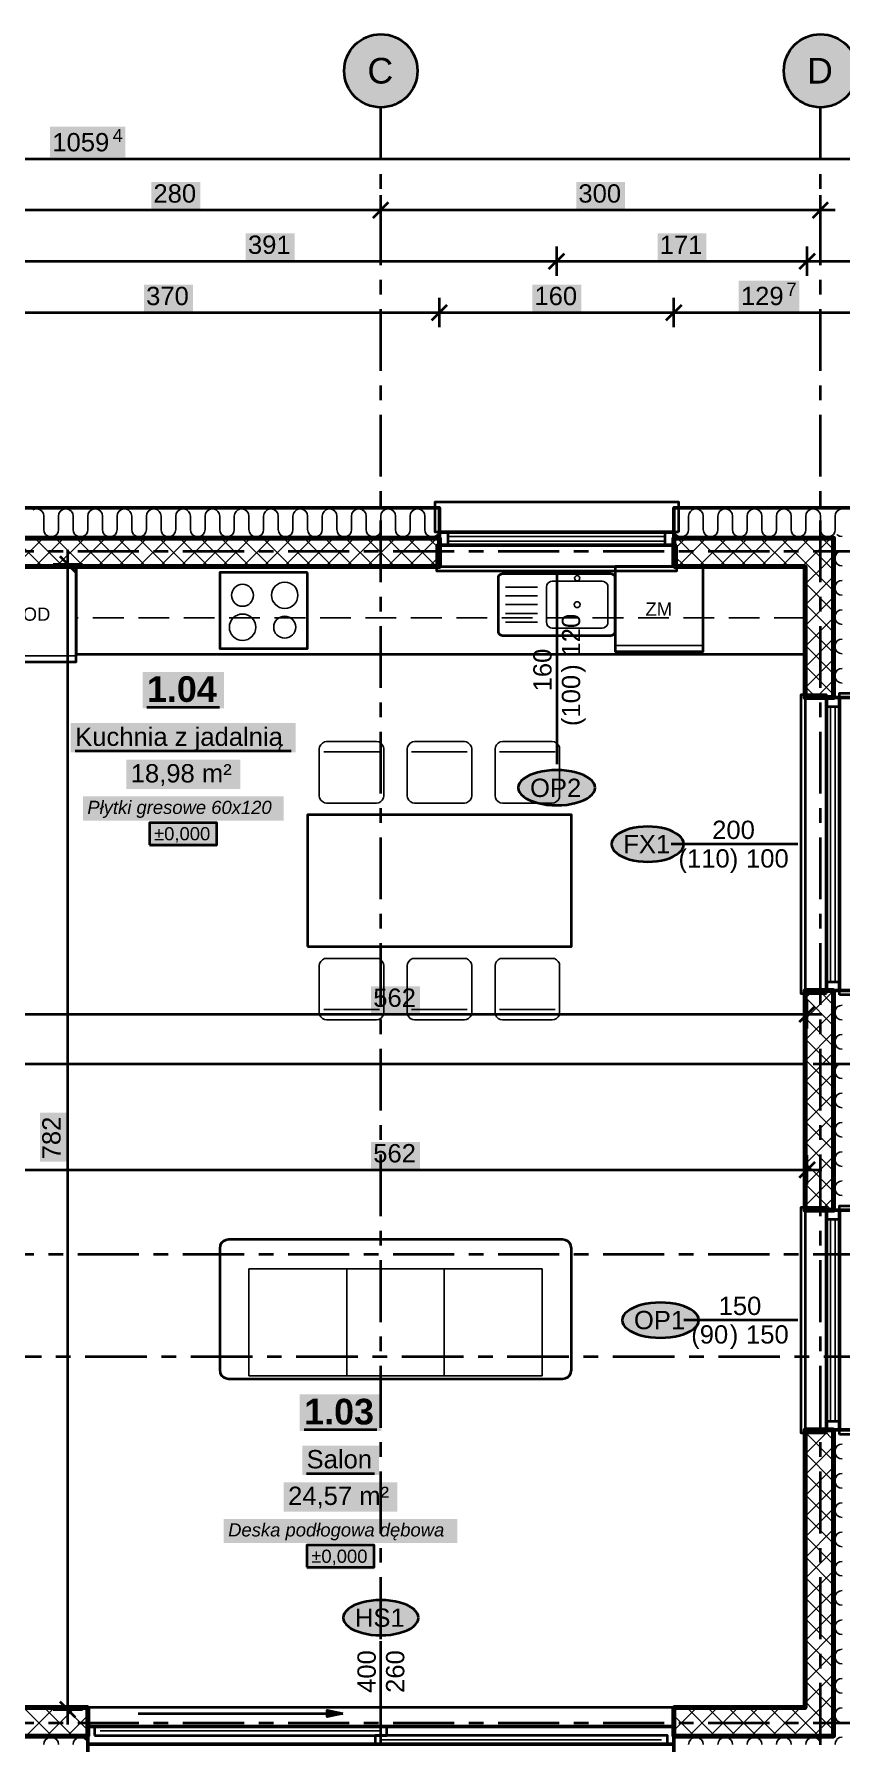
# Model space of a CAD drawing. Header units: metres. Extents: x -3.3 to 16.9, y -6.3 to 12.1.
# Drawn here: x 4.63 to 10.14, y -0.14 to 11.53 of the extents above; entities that cross this region are included whole.
import ezdxf

# ---------------------------------------------------------------- set-up
doc = ezdxf.new("R2010")
doc.units = ezdxf.units.M
for name, pattern in [('KRESKOWA', [5.25, 4.2, -1.05]), ('PUNKTOWA', [10.5, 8.4, -1.05, 0, -1.05]), ('PUNKTOWA_KROTKA', [6.3, 4.2, -1.05, 0, -1.05])]:
    doc.linetypes.add(name, pattern=pattern)
for name, color, linetype, lineweight in [('A-DRZWI', 3, 'Continuous', 35), ('A-KRESKOWANIE', 8, 'Continuous', 18), ('A-MASKA', 7, 'Continuous', 18), ('A-MEBLE', 8, 'Continuous', 18), ('A-OKNA', 3, 'Continuous', 35), ('A-OPISY', 2, 'Continuous', 25), ('A-OSIE', 1, 'PUNKTOWA', 25), ('A-POMIESZCZENIA', 2, 'Continuous', 25), ('A-PRZEKROJE', 1, 'PUNKTOWA_KROTKA', 50), ('A-SANITARNE', 6, 'Continuous', 25), ('A-SCIANY-IZOL', 4, 'Continuous', 35), ('A-SCIANY-KONSTR', 7, 'Continuous', 50), ('A-WIDOK', 7, 'Continuous', 25), ('A-WYMIARY', 1, 'Continuous', 25)]:
    doc.layers.add(name, color=color, linetype=linetype, lineweight=lineweight)
doc.styles.add('PL_ARIAL', font='arial.ttf')
doc.styles.add('PL_ARIAL_B', font='arialbd.ttf')
doc.styles.add('PL_ARIAL_I', font='ariali.ttf')

msp = doc.modelspace()

# ---------------------------------------------------------------- hatches: boundary and pattern name
at = {"layer": 'A-DRZWI', "true_color": 0x000000}
msp.add_hatch(color=7, dxfattribs=at).paths.add_polyline_path([(6.741, 0.065), (6.633, 0.042), (6.633, 0.088)])
at = {"layer": 'A-MASKA', "true_color": 0xffffff}
for points in [[(4.743, 10.688), (5.257, 10.688), (5.257, 10.898), (4.743, 10.898)], [(5.433, 10.338), (5.767, 10.338), (5.767, 10.52), (5.433, 10.52)], [(8.333, 10.338), (8.667, 10.338), (8.667, 10.52), (8.333, 10.52)], [(6.078, 9.988), (6.412, 9.988), (6.412, 10.17), (6.078, 10.17)], [(8.888, 9.988), (9.222, 9.988), (9.222, 10.17), (8.888, 10.17)], [(5.383, 9.638), (5.717, 9.638), (5.717, 9.82), (5.383, 9.82)], [(8.033, 9.638), (8.367, 9.638), (8.367, 9.82), (8.033, 9.82)], [(9.442, 9.638), (9.855, 9.638), (9.855, 9.848), (9.442, 9.848)], [(6.933, 4.847), (7.267, 4.847), (7.267, 5.029), (6.933, 5.029)], [(4.857, 3.833), (4.857, 4.167), (4.674, 4.167), (4.674, 3.833)], [(4.857, 3.833), (4.857, 4.167), (4.674, 4.167), (4.674, 3.833)], [(6.933, 3.784), (7.267, 3.784), (7.267, 3.967), (6.933, 3.967)]]:
    msp.add_hatch(color=7, dxfattribs=at).paths.add_polyline_path(points)
at = {"layer": 'A-OPISY', "true_color": 0xffffff}
for points in [[(8.462, 6.385), (8.46, 6.401), (8.453, 6.416), (8.442, 6.431), (8.427, 6.445), (8.408, 6.458), (8.385, 6.47), (8.359, 6.48), (8.331, 6.489), (8.3, 6.496), (8.268, 6.501), (8.234, 6.504), (8.2, 6.505), (8.166, 6.504), (8.132, 6.501), (8.1, 6.496), (8.069, 6.489), (8.041, 6.48), (8.015, 6.47), (7.992, 6.458), (7.973, 6.445), (7.958, 6.431), (7.947, 6.416), (7.94, 6.401), (7.938, 6.385), (7.94, 6.369), (7.947, 6.354), (7.958, 6.339), (7.973, 6.325), (7.992, 6.312), (8.015, 6.3), (8.041, 6.29), (8.069, 6.281), (8.1, 6.274), (8.132, 6.269), (8.166, 6.266), (8.2, 6.265), (8.234, 6.266), (8.268, 6.269), (8.3, 6.274), (8.331, 6.281), (8.359, 6.29), (8.385, 6.3), (8.408, 6.312), (8.427, 6.325), (8.442, 6.339), (8.453, 6.354), (8.46, 6.369)], [(9.067, 6), (9.065, 6.016), (9.059, 6.031), (9.049, 6.046), (9.034, 6.06), (9.016, 6.073), (8.995, 6.085), (8.971, 6.095), (8.944, 6.104), (8.915, 6.111), (8.885, 6.116), (8.853, 6.119), (8.821, 6.12), (8.789, 6.119), (8.757, 6.116), (8.726, 6.111), (8.697, 6.104), (8.671, 6.095), (8.646, 6.085), (8.625, 6.073), (8.607, 6.06), (8.593, 6.046), (8.583, 6.031), (8.576, 6.016), (8.574, 6), (8.576, 5.984), (8.583, 5.969), (8.593, 5.954), (8.607, 5.94), (8.625, 5.927), (8.646, 5.915), (8.671, 5.905), (8.697, 5.896), (8.726, 5.889), (8.757, 5.884), (8.789, 5.881), (8.821, 5.88), (8.853, 5.881), (8.885, 5.884), (8.915, 5.889), (8.944, 5.896), (8.971, 5.905), (8.995, 5.915), (9.016, 5.927), (9.034, 5.94), (9.049, 5.954), (9.059, 5.969), (9.065, 5.984)], [(9.17, 2.75), (9.168, 2.766), (9.161, 2.781), (9.15, 2.796), (9.135, 2.81), (9.116, 2.823), (9.093, 2.835), (9.068, 2.845), (9.039, 2.854), (9.009, 2.861), (8.976, 2.866), (8.942, 2.869), (8.908, 2.87), (8.874, 2.869), (8.841, 2.866), (8.808, 2.861), (8.777, 2.854), (8.749, 2.845), (8.723, 2.835), (8.701, 2.823), (8.682, 2.81), (8.666, 2.796), (8.655, 2.781), (8.649, 2.766), (8.647, 2.75), (8.649, 2.734), (8.655, 2.719), (8.666, 2.704), (8.682, 2.69), (8.701, 2.677), (8.723, 2.665), (8.749, 2.655), (8.777, 2.646), (8.808, 2.639), (8.841, 2.634), (8.874, 2.631), (8.908, 2.63), (8.942, 2.631), (8.976, 2.634), (9.009, 2.639), (9.039, 2.646), (9.068, 2.655), (9.093, 2.665), (9.116, 2.677), (9.135, 2.69), (9.15, 2.704), (9.161, 2.719), (9.168, 2.734)], [(7.257, 0.718), (7.255, 0.734), (7.248, 0.749), (7.237, 0.764), (7.222, 0.778), (7.204, 0.791), (7.182, 0.803), (7.156, 0.813), (7.128, 0.822), (7.098, 0.829), (7.066, 0.834), (7.034, 0.837), (7, 0.838), (6.966, 0.837), (6.934, 0.834), (6.902, 0.829), (6.872, 0.822), (6.844, 0.813), (6.818, 0.803), (6.796, 0.791), (6.778, 0.778), (6.763, 0.764), (6.752, 0.749), (6.745, 0.734), (6.743, 0.718), (6.745, 0.702), (6.752, 0.687), (6.763, 0.672), (6.778, 0.658), (6.796, 0.645), (6.818, 0.633), (6.844, 0.623), (6.872, 0.614), (6.902, 0.607), (6.934, 0.602), (6.966, 0.599), (7, 0.598), (7.034, 0.599), (7.066, 0.602), (7.098, 0.607), (7.128, 0.614), (7.156, 0.623), (7.182, 0.633), (7.204, 0.645), (7.222, 0.658), (7.237, 0.672), (7.248, 0.687), (7.255, 0.702)]]:
    msp.add_hatch(color=7, dxfattribs=at).paths.add_polyline_path(points)
at = {"layer": 'A-OSIE', "true_color": 0xffffff}
for points in [[(7.25, 11.28), (7.248, 11.313), (7.241, 11.345), (7.231, 11.376), (7.217, 11.405), (7.198, 11.432), (7.177, 11.457), (7.152, 11.478), (7.125, 11.497), (7.096, 11.511), (7.065, 11.521), (7.033, 11.528), (7, 11.53), (6.967, 11.528), (6.935, 11.521), (6.904, 11.511), (6.875, 11.497), (6.848, 11.478), (6.823, 11.457), (6.802, 11.432), (6.783, 11.405), (6.769, 11.376), (6.759, 11.345), (6.752, 11.313), (6.75, 11.28), (6.752, 11.247), (6.759, 11.215), (6.769, 11.184), (6.783, 11.155), (6.802, 11.128), (6.823, 11.103), (6.848, 11.082), (6.875, 11.063), (6.904, 11.049), (6.935, 11.039), (6.967, 11.032), (7, 11.03), (7.033, 11.032), (7.065, 11.039), (7.096, 11.049), (7.125, 11.063), (7.152, 11.082), (7.177, 11.103), (7.198, 11.128), (7.217, 11.155), (7.231, 11.184), (7.241, 11.215), (7.248, 11.247)], [(10.25, 11.28), (10.248, 11.313), (10.241, 11.345), (10.231, 11.376), (10.217, 11.405), (10.198, 11.432), (10.177, 11.457), (10.152, 11.478), (10.125, 11.497), (10.096, 11.511), (10.065, 11.521), (10.033, 11.528), (10, 11.53), (9.967, 11.528), (9.935, 11.521), (9.904, 11.511), (9.875, 11.497), (9.848, 11.478), (9.823, 11.457), (9.802, 11.432), (9.783, 11.405), (9.769, 11.376), (9.759, 11.345), (9.752, 11.313), (9.75, 11.28), (9.752, 11.247), (9.759, 11.215), (9.769, 11.184), (9.783, 11.155), (9.802, 11.128), (9.823, 11.103), (9.848, 11.082), (9.875, 11.063), (9.904, 11.049), (9.935, 11.039), (9.967, 11.032), (10, 11.03), (10.033, 11.032), (10.065, 11.039), (10.096, 11.049), (10.125, 11.063), (10.152, 11.082), (10.177, 11.103), (10.198, 11.128), (10.217, 11.155), (10.231, 11.184), (10.241, 11.215), (10.248, 11.247)]]:
    msp.add_hatch(color=7, dxfattribs=at).paths.add_polyline_path(points)
at = {"layer": 'A-POMIESZCZENIA', "true_color": 0xffffff}
for points in [[(5.374, 6.926), (5.929, 6.926), (5.929, 7.176), (5.374, 7.176)], [(4.884, 6.626), (6.418, 6.626), (6.418, 6.826), (4.884, 6.826)], [(5.263, 6.376), (6.04, 6.376), (6.04, 6.576), (5.263, 6.576)], [(4.967, 6.161), (6.336, 6.161), (6.336, 6.326), (4.967, 6.326)], [(5.422, 5.981), (5.881, 5.981), (5.881, 6.146), (5.422, 6.146)], [(6.447, 1.993), (7.003, 1.993), (7.003, 2.243), (6.447, 2.243)], [(6.463, 1.693), (6.987, 1.693), (6.987, 1.893), (6.463, 1.893)], [(6.337, 1.443), (7.113, 1.443), (7.113, 1.643), (6.337, 1.643)], [(5.928, 1.228), (7.522, 1.228), (7.522, 1.393), (5.928, 1.393)], [(6.495, 1.048), (6.955, 1.048), (6.955, 1.213), (6.495, 1.213)]]:
    msp.add_hatch(color=7, dxfattribs=at).paths.add_polyline_path(points)

# ---------------------------------------------------------------- linework, layer by layer
at = {"layer": 'A-DRZWI', "lineweight": 35, "ltscale": 0.05}
msp.add_lwpolyline([(5.344, 0.065), (6.741, 0.065)], dxfattribs=at)
for points in [[(6.741, 0.065), (6.633, 0.042), (6.633, 0.088)], [(5.045, -0.085), (7.04, -0.085), (7.04, -0.025), (5.045, -0.025)], [(6.96, -0.145), (8.955, -0.145), (8.955, -0.085), (6.96, -0.085)]]:
    msp.add_lwpolyline(points, close=True, dxfattribs=at)
at = {"layer": 'A-DRZWI', "lineweight": 50, "ltscale": 0.05}
msp.add_lwpolyline([(5, -0.025), (9, -0.025), (9, -0.145), (5, -0.145)], close=True, dxfattribs=at)
at = {"layer": 'A-DRZWI', "lineweight": 25, "ltscale": 0.05}
for points in [[(5.085, -0.055), (7, -0.055)], [(7, -0.115), (8.915, -0.115)]]:
    msp.add_lwpolyline(points, dxfattribs=at)
at = {"layer": 'A-KRESKOWANIE', "lineweight": 25, "ltscale": 0.05}
for points in [[(4.625, 8.283), (4.641, 8.289), (4.659, 8.289), (4.675, 8.283), (4.688, 8.272), (4.697, 8.257), (4.7, 8.24), (4.7, 8.147), (4.703, 8.13), (4.712, 8.115), (4.725, 8.104), (4.741, 8.098), (4.759, 8.098), (4.775, 8.104), (4.788, 8.115), (4.797, 8.13), (4.8, 8.147), (4.8, 8.24), (4.803, 8.257), (4.812, 8.272), (4.825, 8.283), (4.841, 8.289), (4.859, 8.289), (4.875, 8.283), (4.888, 8.272), (4.897, 8.257), (4.9, 8.24), (4.9, 8.147), (4.903, 8.13), (4.912, 8.115), (4.925, 8.104), (4.941, 8.098), (4.959, 8.098), (4.975, 8.104), (4.988, 8.115), (4.997, 8.13), (5, 8.147), (5, 8.147), (5, 8.24), (5.003, 8.257), (5.012, 8.272), (5.025, 8.283), (5.041, 8.289), (5.059, 8.289), (5.075, 8.283), (5.088, 8.272), (5.097, 8.257), (5.1, 8.24), (5.1, 8.147), (5.103, 8.13), (5.112, 8.115), (5.125, 8.104), (5.141, 8.098), (5.159, 8.098), (5.175, 8.104), (5.188, 8.115), (5.197, 8.13), (5.2, 8.147), (5.2, 8.24), (5.203, 8.257), (5.212, 8.272), (5.225, 8.283), (5.241, 8.289), (5.259, 8.289), (5.275, 8.283), (5.288, 8.272), (5.297, 8.257), (5.3, 8.24), (5.3, 8.24), (5.3, 8.147), (5.303, 8.13), (5.312, 8.115), (5.325, 8.104), (5.341, 8.098), (5.359, 8.098), (5.375, 8.104), (5.388, 8.115), (5.397, 8.13), (5.4, 8.147), (5.4, 8.24), (5.403, 8.257), (5.412, 8.272), (5.425, 8.283), (5.441, 8.289), (5.459, 8.289), (5.475, 8.283), (5.488, 8.272), (5.497, 8.257), (5.5, 8.24), (5.5, 8.147), (5.503, 8.13), (5.512, 8.115), (5.525, 8.104), (5.541, 8.098), (5.559, 8.098), (5.575, 8.104), (5.588, 8.115), (5.597, 8.13), (5.6, 8.147), (5.6, 8.24), (5.603, 8.257), (5.612, 8.272), (5.625, 8.283), (5.641, 8.289), (5.659, 8.289), (5.675, 8.283), (5.688, 8.272), (5.697, 8.257), (5.7, 8.24), (5.7, 8.147), (5.703, 8.13), (5.712, 8.115), (5.725, 8.104), (5.741, 8.098), (5.759, 8.098), (5.775, 8.104), (5.788, 8.115), (5.797, 8.13), (5.8, 8.147), (5.8, 8.24), (5.803, 8.257), (5.812, 8.272), (5.825, 8.283), (5.841, 8.289), (5.859, 8.289), (5.875, 8.283), (5.888, 8.272), (5.897, 8.257), (5.9, 8.24), (5.9, 8.147), (5.903, 8.13), (5.912, 8.115), (5.925, 8.104), (5.941, 8.098), (5.959, 8.098), (5.975, 8.104), (5.988, 8.115), (5.997, 8.13), (6, 8.147), (6, 8.24), (6.003, 8.257), (6.012, 8.272), (6.025, 8.283), (6.041, 8.289), (6.059, 8.289), (6.075, 8.283), (6.088, 8.272), (6.097, 8.257), (6.1, 8.24), (6.1, 8.147), (6.103, 8.13), (6.112, 8.115), (6.125, 8.104), (6.141, 8.098), (6.159, 8.098), (6.175, 8.104), (6.188, 8.115), (6.197, 8.13), (6.2, 8.147), (6.2, 8.24), (6.203, 8.257), (6.212, 8.272), (6.225, 8.283), (6.241, 8.289), (6.259, 8.289), (6.275, 8.283), (6.288, 8.272), (6.297, 8.257), (6.3, 8.24), (6.3, 8.24), (6.3, 8.147), (6.303, 8.13), (6.312, 8.115), (6.325, 8.104), (6.341, 8.098), (6.359, 8.098), (6.375, 8.104), (6.388, 8.115), (6.397, 8.13), (6.4, 8.147), (6.4, 8.24), (6.403, 8.257), (6.412, 8.272), (6.425, 8.283), (6.441, 8.289), (6.459, 8.289), (6.475, 8.283), (6.488, 8.272), (6.497, 8.257), (6.5, 8.24), (6.5, 8.147), (6.503, 8.13), (6.512, 8.115), (6.525, 8.104), (6.541, 8.098), (6.559, 8.098), (6.575, 8.104), (6.588, 8.115), (6.597, 8.13), (6.6, 8.147), (6.6, 8.24), (6.603, 8.257), (6.612, 8.272), (6.625, 8.283), (6.641, 8.289), (6.659, 8.289), (6.675, 8.283), (6.688, 8.272), (6.697, 8.257), (6.7, 8.24), (6.7, 8.147), (6.703, 8.13), (6.712, 8.115), (6.725, 8.104), (6.741, 8.098), (6.759, 8.098), (6.775, 8.104), (6.788, 8.115), (6.797, 8.13), (6.8, 8.147), (6.8, 8.24), (6.803, 8.257), (6.812, 8.272), (6.825, 8.283), (6.841, 8.289), (6.859, 8.289), (6.875, 8.283), (6.888, 8.272), (6.897, 8.257), (6.9, 8.24), (6.9, 8.147), (6.903, 8.13), (6.912, 8.115), (6.925, 8.104), (6.941, 8.098), (6.959, 8.098), (6.975, 8.104), (6.988, 8.115), (6.997, 8.13), (7, 8.147), (7, 8.24), (7.003, 8.257), (7.012, 8.272), (7.025, 8.283), (7.041, 8.289), (7.059, 8.289), (7.075, 8.283), (7.088, 8.272), (7.097, 8.257), (7.1, 8.24), (7.1, 8.147), (7.103, 8.13), (7.112, 8.115), (7.125, 8.104), (7.141, 8.098), (7.159, 8.098), (7.175, 8.104), (7.188, 8.115), (7.197, 8.13), (7.2, 8.147), (7.2, 8.24), (7.203, 8.257), (7.212, 8.272), (7.225, 8.283), (7.241, 8.289), (7.259, 8.289), (7.275, 8.283), (7.288, 8.272), (7.297, 8.257), (7.3, 8.24), (7.3, 8.147), (7.303, 8.13), (7.312, 8.115), (7.325, 8.104), (7.341, 8.098), (7.359, 8.098), (7.375, 8.104), (7.388, 8.115), (7.397, 8.13), (7.4, 8.147)], [(9, 8.147), (9.003, 8.13), (9.012, 8.115), (9.025, 8.104), (9.041, 8.098), (9.059, 8.098), (9.075, 8.104), (9.088, 8.115), (9.097, 8.13), (9.1, 8.147), (9.1, 8.24), (9.103, 8.257), (9.112, 8.272), (9.125, 8.283), (9.141, 8.289), (9.159, 8.289), (9.175, 8.283), (9.188, 8.272), (9.197, 8.257), (9.2, 8.24), (9.2, 8.147), (9.203, 8.13), (9.212, 8.115), (9.225, 8.104), (9.241, 8.098), (9.259, 8.098), (9.275, 8.104), (9.288, 8.115), (9.297, 8.13), (9.3, 8.147), (9.3, 8.24), (9.303, 8.257), (9.312, 8.272), (9.325, 8.283), (9.341, 8.289), (9.359, 8.289), (9.375, 8.283), (9.388, 8.272), (9.397, 8.257), (9.4, 8.24), (9.4, 8.147), (9.403, 8.13), (9.412, 8.115), (9.425, 8.104), (9.441, 8.098), (9.459, 8.098), (9.475, 8.104), (9.488, 8.115), (9.497, 8.13), (9.5, 8.147), (9.5, 8.24), (9.503, 8.257), (9.512, 8.272), (9.525, 8.283), (9.541, 8.289), (9.559, 8.289), (9.575, 8.283), (9.588, 8.272), (9.597, 8.257), (9.6, 8.24), (9.6, 8.147), (9.603, 8.13), (9.612, 8.115), (9.625, 8.104), (9.641, 8.098), (9.659, 8.098), (9.675, 8.104), (9.688, 8.115), (9.697, 8.13), (9.7, 8.147), (9.7, 8.24), (9.703, 8.257), (9.712, 8.272), (9.725, 8.283), (9.741, 8.289), (9.759, 8.289), (9.775, 8.283), (9.788, 8.272), (9.797, 8.257), (9.8, 8.24), (9.8, 8.147), (9.803, 8.13), (9.812, 8.115), (9.825, 8.104), (9.841, 8.098), (9.859, 8.098), (9.875, 8.104), (9.888, 8.115), (9.897, 8.13), (9.9, 8.147), (9.9, 8.24), (9.903, 8.257), (9.912, 8.272), (9.925, 8.283), (9.941, 8.289), (9.959, 8.289), (9.975, 8.283), (9.988, 8.272), (9.997, 8.257), (10, 8.24), (10, 8.147), (10.003, 8.13), (10.012, 8.115), (10.025, 8.104), (10.041, 8.098), (10.059, 8.098), (10.075, 8.104), (10.088, 8.115), (10.097, 8.13), (10.1, 8.147), (10.1, 8.24), (10.103, 8.257), (10.112, 8.272), (10.125, 8.283), (10.141, 8.289)], [(9, 8.24), (9, 8.147)], [(4.692, 7.895), (4.497, 8.09)], [(4.501, 7.895), (4.696, 8.09)], [(4.833, 7.895), (4.638, 8.09)], [(4.642, 7.895), (4.837, 8.09)], [(4.974, 7.895), (4.779, 8.09)], [(4.784, 7.895), (4.979, 8.09)], [(5.116, 7.895), (4.921, 8.09)], [(4.925, 7.895), (5.12, 8.09)], [(5.257, 7.895), (5.062, 8.09)], [(5.067, 7.895), (5.262, 8.09)], [(5.399, 7.895), (5.204, 8.09)], [(5.208, 7.895), (5.403, 8.09)], [(5.54, 7.895), (5.345, 8.09)], [(5.349, 7.895), (5.544, 8.09)], [(5.681, 7.895), (5.486, 8.09)], [(5.491, 7.895), (5.686, 8.09)], [(5.823, 7.895), (5.628, 8.09)], [(5.632, 7.895), (5.827, 8.09)], [(5.964, 7.895), (5.769, 8.09)], [(5.774, 7.895), (5.969, 8.09)], [(6.106, 7.895), (5.911, 8.09)], [(5.915, 7.895), (6.11, 8.09)], [(6.247, 7.895), (6.052, 8.09)], [(6.057, 7.895), (6.252, 8.09)], [(6.389, 7.895), (6.194, 8.09)], [(6.198, 7.895), (6.393, 8.09)], [(6.53, 7.895), (6.335, 8.09)], [(6.339, 7.895), (6.534, 8.09)], [(6.671, 7.895), (6.476, 8.09)], [(6.481, 7.895), (6.676, 8.09)], [(6.813, 7.895), (6.618, 8.09)], [(6.622, 7.895), (6.817, 8.09)], [(6.954, 7.895), (6.759, 8.09)], [(6.764, 7.895), (6.959, 8.09)], [(7.096, 7.895), (6.901, 8.09)], [(6.905, 7.895), (7.1, 8.09)], [(7.237, 7.895), (7.042, 8.09)], [(7.046, 7.895), (7.241, 8.09)], [(7.379, 7.895), (7.184, 8.09)], [(7.188, 7.895), (7.383, 8.09)], [(7.4, 8.015), (7.325, 8.09)], [(9, 8.01), (9.08, 8.09)], [(9.217, 7.895), (9.022, 8.09)], [(9.026, 7.895), (9.221, 8.09)], [(9.358, 7.895), (9.163, 8.09)], [(9.168, 7.895), (9.363, 8.09)], [(9.5, 7.895), (9.305, 8.09)], [(9.309, 7.895), (9.504, 8.09)], [(9.641, 7.895), (9.446, 8.09)], [(9.451, 7.895), (9.646, 8.09)], [(9.783, 7.895), (9.588, 8.09)], [(9.592, 7.895), (9.787, 8.09)], [(9.91, 7.91), (9.729, 8.09)], [(9.733, 7.895), (9.928, 8.09)], [(10.051, 7.91), (9.871, 8.09)], [(9.875, 7.895), (10.07, 8.09)], [(10.09, 8.012), (10.012, 8.09)], [(10.147, 8.1), (10.13, 8.103), (10.115, 8.112), (10.114, 8.114)], [(7.329, 7.895), (7.4, 7.966)], [(9.076, 7.895), (9, 7.971)], [(10.031, 7.91), (10.09, 7.969)], [(10.147, 7.9), (10.13, 7.903), (10.115, 7.912), (10.104, 7.925), (10.098, 7.941), (10.098, 7.959), (10.104, 7.975), (10.115, 7.988), (10.13, 7.997), (10.147, 8)], [(9.895, 7.774), (10.031, 7.91)], [(9.895, 7.632), (10.09, 7.827)], [(10.09, 7.729), (9.91, 7.91)], [(10.09, 7.871), (10.051, 7.91)], [(10.09, 7.588), (9.895, 7.783)], [(10.147, 7.7), (10.13, 7.703), (10.115, 7.712), (10.104, 7.725), (10.098, 7.741), (10.098, 7.759), (10.104, 7.775), (10.115, 7.788), (10.13, 7.797), (10.147, 7.8)], [(9.895, 7.491), (10.09, 7.686)], [(10.09, 7.446), (9.895, 7.641)], [(10.147, 7.5), (10.13, 7.503), (10.115, 7.512), (10.104, 7.525), (10.098, 7.541), (10.098, 7.559), (10.104, 7.575), (10.115, 7.588), (10.13, 7.597), (10.147, 7.6)], [(9.895, 7.349), (10.09, 7.544)], [(10.09, 7.305), (9.895, 7.5)], [(9.895, 7.208), (10.09, 7.403)], [(10.09, 7.163), (9.895, 7.358)], [(10.147, 7.3), (10.13, 7.303), (10.115, 7.312), (10.104, 7.325), (10.098, 7.341), (10.098, 7.359), (10.104, 7.375), (10.115, 7.388), (10.13, 7.397), (10.147, 7.4)], [(9.895, 7.067), (10.09, 7.262)], [(10.09, 7.022), (9.895, 7.217)], [(9.97, 7), (10.09, 7.12)], [(10.147, 7.1), (10.13, 7.103), (10.115, 7.112), (10.104, 7.125), (10.098, 7.141), (10.098, 7.159), (10.104, 7.175), (10.115, 7.188), (10.13, 7.197), (10.147, 7.2)], [(9.971, 7), (9.895, 7.076)], [(9.895, 4.945), (9.95, 5)], [(9.895, 4.804), (10.09, 4.999)], [(10.09, 4.759), (9.895, 4.954)], [(10.09, 4.901), (9.991, 5)], [(10.147, 4.8), (10.13, 4.803), (10.115, 4.812), (10.104, 4.825), (10.098, 4.841), (10.098, 4.859), (10.104, 4.875), (10.115, 4.888), (10.13, 4.897), (10.147, 4.9)], [(9.895, 4.662), (10.09, 4.857)], [(10.09, 4.618), (9.895, 4.813)], [(9.895, 4.521), (10.09, 4.716)], [(10.09, 4.476), (9.895, 4.671)], [(10.147, 4.6), (10.13, 4.603), (10.115, 4.612), (10.104, 4.625), (10.098, 4.641), (10.098, 4.659), (10.104, 4.675), (10.115, 4.688), (10.13, 4.697), (10.147, 4.7)], [(9.895, 4.38), (10.09, 4.575)], [(10.09, 4.335), (9.895, 4.53)], [(9.895, 4.238), (10.09, 4.433)], [(10.147, 4.4), (10.13, 4.403), (10.115, 4.412), (10.104, 4.425), (10.098, 4.441), (10.098, 4.459), (10.104, 4.475), (10.115, 4.488), (10.13, 4.497), (10.147, 4.5)], [(10.09, 4.194), (9.895, 4.389)], [(9.895, 4.097), (10.09, 4.292)], [(10.09, 4.052), (9.895, 4.247)], [(10.147, 4.2), (10.13, 4.203), (10.115, 4.212), (10.104, 4.225), (10.098, 4.241), (10.098, 4.259), (10.104, 4.275), (10.115, 4.288), (10.13, 4.297), (10.147, 4.3)], [(9.895, 3.955), (10.09, 4.15)], [(10.09, 3.911), (9.895, 4.106)], [(10.147, 4), (10.13, 4.003), (10.115, 4.012), (10.104, 4.025), (10.098, 4.041), (10.098, 4.059), (10.104, 4.075), (10.115, 4.088), (10.13, 4.097), (10.147, 4.1)], [(9.895, 3.814), (10.09, 4.009)], [(10.09, 3.769), (9.895, 3.964)], [(9.895, 3.672), (10.09, 3.867)], [(10.147, 3.8), (10.13, 3.803), (10.115, 3.812), (10.104, 3.825), (10.098, 3.841), (10.098, 3.859), (10.104, 3.875), (10.115, 3.888), (10.13, 3.897), (10.147, 3.9)], [(10.09, 3.628), (9.895, 3.823)], [(9.895, 3.531), (10.09, 3.726)], [(10.076, 3.5), (9.895, 3.681)], [(10.147, 3.6), (10.13, 3.603), (10.115, 3.612), (10.104, 3.625), (10.098, 3.641), (10.098, 3.659), (10.104, 3.675), (10.115, 3.688), (10.13, 3.697), (10.147, 3.7)], [(9.935, 3.5), (9.895, 3.54)], [(10.005, 3.5), (10.09, 3.585)], [(9.895, 1.834), (10.061, 2)], [(9.895, 1.975), (9.92, 2)], [(10.09, 1.789), (9.895, 1.984)], [(10.09, 1.931), (10.021, 2)], [(9.895, 1.693), (10.09, 1.888)], [(10.147, 1.803), (10.13, 1.806), (10.115, 1.815), (10.104, 1.828), (10.098, 1.844), (10.098, 1.862), (10.104, 1.878), (10.115, 1.891), (10.13, 1.9), (10.147, 1.903)], [(10.09, 1.648), (9.895, 1.843)], [(9.895, 1.551), (10.09, 1.746)], [(10.09, 1.507), (9.895, 1.702)], [(10.147, 1.603), (10.13, 1.606), (10.115, 1.615), (10.104, 1.628), (10.098, 1.644), (10.098, 1.662), (10.104, 1.678), (10.115, 1.691), (10.13, 1.7), (10.147, 1.703)], [(9.895, 1.41), (10.09, 1.605)], [(10.09, 1.365), (9.895, 1.56)], [(9.895, 1.268), (10.09, 1.463)], [(10.09, 1.224), (9.895, 1.419)], [(10.147, 1.403), (10.13, 1.406), (10.115, 1.415), (10.104, 1.428), (10.098, 1.444), (10.098, 1.462), (10.104, 1.478), (10.115, 1.491), (10.13, 1.5), (10.147, 1.503)], [(9.895, 1.127), (10.09, 1.322)], [(10.147, 1.203), (10.13, 1.206), (10.115, 1.215), (10.104, 1.228), (10.098, 1.244), (10.098, 1.262), (10.104, 1.278), (10.115, 1.291), (10.13, 1.3), (10.147, 1.303)], [(10.09, 1.082), (9.895, 1.277)], [(9.895, 0.985), (10.09, 1.18)], [(10.09, 0.941), (9.895, 1.136)], [(10.147, 1.003), (10.13, 1.006), (10.115, 1.015), (10.104, 1.028), (10.098, 1.044), (10.098, 1.062), (10.104, 1.078), (10.115, 1.091), (10.13, 1.1), (10.147, 1.103)], [(9.895, 0.844), (10.09, 1.039)], [(10.09, 0.799), (9.895, 0.994)], [(9.895, 0.703), (10.09, 0.898)], [(10.09, 0.658), (9.895, 0.853)], [(10.147, 0.803), (10.13, 0.806), (10.115, 0.815), (10.104, 0.828), (10.098, 0.844), (10.098, 0.862), (10.104, 0.878), (10.115, 0.891), (10.13, 0.9), (10.147, 0.903)], [(9.895, 0.561), (10.09, 0.756)], [(10.09, 0.517), (9.895, 0.712)], [(10.147, 0.603), (10.13, 0.606), (10.115, 0.615), (10.104, 0.628), (10.098, 0.644), (10.098, 0.662), (10.104, 0.678), (10.115, 0.691), (10.13, 0.7), (10.147, 0.703)], [(9.895, 0.42), (10.09, 0.615)], [(10.09, 0.375), (9.895, 0.57)], [(9.895, 0.278), (10.09, 0.473)], [(10.147, 0.403), (10.13, 0.406), (10.115, 0.415), (10.104, 0.428), (10.098, 0.444), (10.098, 0.462), (10.104, 0.478), (10.115, 0.491), (10.13, 0.5), (10.147, 0.503)], [(10.09, 0.234), (9.895, 0.429)], [(9.895, 0.137), (10.09, 0.332)], [(10.09, 0.092), (9.895, 0.287)], [(10.147, 0.203), (10.13, 0.206), (10.115, 0.215), (10.104, 0.228), (10.098, 0.244), (10.098, 0.262), (10.104, 0.278), (10.115, 0.291), (10.13, 0.3), (10.147, 0.303)], [(9.951, 0.09), (9.895, 0.146)], [(9.989, 0.09), (10.09, 0.191)], [(4.757, -0.09), (4.562, 0.105)], [(4.577, -0.09), (4.772, 0.105)], [(4.898, -0.09), (4.703, 0.105)], [(4.718, -0.09), (4.913, 0.105)], [(5, -0.05), (4.845, 0.105)], [(4.86, -0.09), (5, 0.05)], [(5, 0.091), (4.986, 0.105)], [(9, -0.051), (9.156, 0.105)], [(9, 0.09), (9.015, 0.105)], [(9.141, -0.09), (9, 0.051)], [(9.282, -0.09), (9.087, 0.105)], [(9.102, -0.09), (9.297, 0.105)], [(9.424, -0.09), (9.229, 0.105)], [(9.244, -0.09), (9.439, 0.105)], [(9.565, -0.09), (9.37, 0.105)], [(9.385, -0.09), (9.58, 0.105)], [(9.707, -0.09), (9.512, 0.105)], [(9.527, -0.09), (9.722, 0.105)], [(9.848, -0.09), (9.653, 0.105)], [(9.668, -0.09), (9.863, 0.105)], [(9.989, -0.09), (9.794, 0.105)], [(9.809, -0.09), (9.989, 0.09)], [(10.09, -0.049), (9.951, 0.09)], [(9.951, -0.09), (10.09, 0.049)], [(10.147, 0.003), (10.13, 0.006), (10.115, 0.015), (10.104, 0.028), (10.098, 0.044), (10.098, 0.062), (10.104, 0.078), (10.115, 0.091), (10.13, 0.1), (10.147, 0.103)], [(4.7, -0.148), (4.703, -0.13), (4.712, -0.115), (4.725, -0.104), (4.741, -0.098), (4.759, -0.098), (4.775, -0.104), (4.788, -0.115), (4.797, -0.13), (4.8, -0.148)], [(4.9, -0.148), (4.903, -0.13), (4.912, -0.115), (4.925, -0.104), (4.941, -0.098), (4.959, -0.098), (4.975, -0.104), (4.988, -0.115), (4.997, -0.13), (5, -0.148)], [(9.1, -0.148), (9.103, -0.13), (9.112, -0.115), (9.125, -0.104), (9.141, -0.098), (9.159, -0.098), (9.175, -0.104), (9.188, -0.115), (9.197, -0.13), (9.2, -0.148)], [(9.3, -0.148), (9.303, -0.13), (9.312, -0.115), (9.325, -0.104), (9.341, -0.098), (9.359, -0.098), (9.375, -0.104), (9.388, -0.115), (9.397, -0.13), (9.4, -0.148)], [(9.5, -0.148), (9.503, -0.13), (9.512, -0.115), (9.525, -0.104), (9.541, -0.098), (9.559, -0.098), (9.575, -0.104), (9.588, -0.115), (9.597, -0.13), (9.6, -0.148)], [(9.7, -0.148), (9.703, -0.13), (9.712, -0.115), (9.725, -0.104), (9.741, -0.098), (9.759, -0.098), (9.775, -0.104), (9.788, -0.115), (9.797, -0.13), (9.8, -0.148)], [(9.9, -0.148), (9.903, -0.13), (9.912, -0.115), (9.925, -0.104), (9.941, -0.098), (9.959, -0.098), (9.975, -0.104), (9.988, -0.115), (9.997, -0.13), (10, -0.148)], [(10.1, -0.148), (10.103, -0.13), (10.112, -0.115), (10.114, -0.114)], [(10.112, -0.112), (10.115, -0.109), (10.13, -0.1), (10.147, -0.097)]]:
    msp.add_lwpolyline(points, dxfattribs=at)
at = {"layer": 'A-MEBLE', "lineweight": 35, "ltscale": 0.05}
for points in [[(4.92, 7.895), (4.92, 7.295)], [(9.895, 7.895), (9.895, 7.295)], [(9.895, 7.295), (4.92, 7.295)]]:
    msp.add_lwpolyline(points, dxfattribs=at)
at = {"layer": 'A-MEBLE', "linetype": 'KRESKOWA', "lineweight": 25, "ltscale": 0.05, "flags": 128}
msp.add_lwpolyline([(9.895, 7.545), (4.92, 7.545)], dxfattribs=at)
at = {"layer": 'A-MEBLE', "lineweight": 25, "ltscale": 0.05}
for points in [[(6.97, 6.28), (6.985, 6.282), (6.999, 6.29), (7.01, 6.301), (7.018, 6.315), (7.02, 6.33), (7.02, 6.65), (7.018, 6.665), (7.01, 6.679), (6.999, 6.69), (6.985, 6.698), (6.97, 6.7), (6.63, 6.7), (6.615, 6.698), (6.601, 6.69), (6.59, 6.679), (6.582, 6.665), (6.58, 6.65), (6.58, 6.33), (6.582, 6.315), (6.59, 6.301), (6.601, 6.29), (6.615, 6.282), (6.63, 6.28)], [(7.57, 6.28), (7.585, 6.282), (7.599, 6.29), (7.61, 6.301), (7.618, 6.315), (7.62, 6.33), (7.62, 6.65), (7.618, 6.665), (7.61, 6.679), (7.599, 6.69), (7.585, 6.698), (7.57, 6.7), (7.23, 6.7), (7.215, 6.698), (7.201, 6.69), (7.19, 6.679), (7.182, 6.665), (7.18, 6.65), (7.18, 6.33), (7.182, 6.315), (7.19, 6.301), (7.201, 6.29), (7.215, 6.282), (7.23, 6.28)], [(8.17, 6.28), (8.185, 6.282), (8.199, 6.29), (8.21, 6.301), (8.218, 6.315), (8.22, 6.33), (8.22, 6.65), (8.218, 6.665), (8.21, 6.679), (8.199, 6.69), (8.185, 6.698), (8.17, 6.7), (7.83, 6.7), (7.815, 6.698), (7.801, 6.69), (7.79, 6.679), (7.782, 6.665), (7.78, 6.65), (7.78, 6.33), (7.782, 6.315), (7.79, 6.301), (7.801, 6.29), (7.815, 6.282), (7.83, 6.28)], [(6.63, 5.22), (6.615, 5.218), (6.601, 5.21), (6.59, 5.199), (6.582, 5.185), (6.58, 5.17), (6.58, 4.85), (6.582, 4.835), (6.59, 4.821), (6.601, 4.81), (6.615, 4.802), (6.63, 4.8), (6.97, 4.8), (6.985, 4.802), (6.999, 4.81), (7.01, 4.821), (7.018, 4.835), (7.02, 4.85), (7.02, 5.17), (7.018, 5.185), (7.01, 5.199), (6.999, 5.21), (6.985, 5.218), (6.97, 5.22)], [(7.23, 5.22), (7.215, 5.218), (7.201, 5.21), (7.19, 5.199), (7.182, 5.185), (7.18, 5.17), (7.18, 4.85), (7.182, 4.835), (7.19, 4.821), (7.201, 4.81), (7.215, 4.802), (7.23, 4.8), (7.57, 4.8), (7.585, 4.802), (7.599, 4.81), (7.61, 4.821), (7.618, 4.835), (7.62, 4.85), (7.62, 5.17), (7.618, 5.185), (7.61, 5.199), (7.599, 5.21), (7.585, 5.218), (7.57, 5.22)], [(7.83, 5.22), (7.815, 5.218), (7.801, 5.21), (7.79, 5.199), (7.782, 5.185), (7.78, 5.17), (7.78, 4.85), (7.782, 4.835), (7.79, 4.821), (7.801, 4.81), (7.815, 4.802), (7.83, 4.8), (8.17, 4.8), (8.185, 4.802), (8.199, 4.81), (8.21, 4.821), (8.218, 4.835), (8.22, 4.85), (8.22, 5.17), (8.218, 5.185), (8.21, 5.199), (8.199, 5.21), (8.185, 5.218), (8.17, 5.22)], [(8.1, 3.1), (6.1, 3.1), (6.1, 2.37), (8.1, 2.37)]]:
    msp.add_lwpolyline(points, close=True, dxfattribs=at)
for points in [[(6.61, 6.63), (6.99, 6.63)], [(7.21, 6.63), (7.59, 6.63)], [(7.81, 6.63), (8.19, 6.63)], [(6.99, 4.87), (6.61, 4.87)], [(7.59, 4.87), (7.21, 4.87)], [(8.19, 4.87), (7.81, 4.87)], [(6.767, 3.1), (6.767, 2.37)], [(7.433, 3.1), (7.433, 2.37)]]:
    msp.add_lwpolyline(points, dxfattribs=at)
at = {"layer": 'A-MEBLE', "lineweight": 35, "ltscale": 0.05}
for points in [[(6.5, 5.3), (8.3, 5.3), (8.3, 6.2), (6.5, 6.2)], [(5.96, 3.3), (5.941, 3.297), (5.925, 3.289), (5.911, 3.275), (5.903, 3.259), (5.9, 3.24), (5.9, 2.41), (5.903, 2.391), (5.911, 2.375), (5.925, 2.361), (5.941, 2.353), (5.96, 2.35), (8.24, 2.35), (8.259, 2.353), (8.275, 2.361), (8.289, 2.375), (8.297, 2.391), (8.3, 2.41), (8.3, 3.24), (8.297, 3.259), (8.289, 3.275), (8.275, 3.289), (8.259, 3.297), (8.24, 3.3)]]:
    msp.add_lwpolyline(points, close=True, dxfattribs=at)
at = {"layer": 'A-OKNA', "lineweight": 35, "ltscale": 0.05}
for points in [[(9.03, 8.13), (7.37, 8.13), (7.37, 8.337), (9.03, 8.337)], [(9.02, 8.04), (7.38, 8.04), (7.38, 7.865), (9.02, 7.865)], [(10.04, 4.98), (10.04, 7.02), (9.865, 7.02), (9.865, 4.98)], [(10.13, 4.97), (10.13, 7.03), (10.337, 7.03), (10.337, 4.97)], [(10.04, 1.98), (10.04, 3.52), (9.865, 3.52), (9.865, 1.98)], [(10.13, 1.97), (10.13, 3.53), (10.337, 3.53), (10.337, 1.97)]]:
    msp.add_lwpolyline(points, close=True, dxfattribs=at)
at = {"layer": 'A-OKNA', "lineweight": 50, "ltscale": 0.05}
for points in [[(9, 8.04), (7.4, 8.04), (7.4, 8.13), (9, 8.13)], [(10.04, 5), (10.04, 7), (10.13, 7), (10.13, 5)], [(10.04, 2), (10.04, 3.5), (10.13, 3.5), (10.13, 2)]]:
    msp.add_lwpolyline(points, close=True, dxfattribs=at)
at = {"layer": 'A-OKNA', "lineweight": 35, "ltscale": 0.05}
for points in [[(7.46, 8.04), (7.46, 8.13)], [(8.94, 8.04), (8.94, 8.13)], [(10.04, 6.94), (10.13, 6.94)], [(10.04, 5.06), (10.13, 5.06)], [(10.04, 3.44), (10.13, 3.44)], [(10.04, 2.06), (10.13, 2.06)]]:
    msp.add_lwpolyline(points, dxfattribs=at)
at = {"layer": 'A-OKNA', "lineweight": 25, "ltscale": 0.05}
for points in [[(8.94, 8.101), (7.46, 8.101)], [(8.94, 8.069), (7.46, 8.069)], [(10.069, 5.06), (10.069, 6.94)], [(10.101, 5.06), (10.101, 6.94)], [(10.069, 2.06), (10.069, 3.44)], [(10.101, 2.06), (10.101, 3.44)]]:
    msp.add_lwpolyline(points, dxfattribs=at)
at = {"layer": 'A-OPISY', "lineweight": 35, "ltscale": 0.05}
for points in [[(8.462, 6.385), (8.46, 6.401), (8.453, 6.416), (8.442, 6.431), (8.427, 6.445), (8.408, 6.458), (8.385, 6.47), (8.359, 6.48), (8.331, 6.489), (8.3, 6.496), (8.268, 6.501), (8.234, 6.504), (8.2, 6.505), (8.166, 6.504), (8.132, 6.501), (8.1, 6.496), (8.069, 6.489), (8.041, 6.48), (8.015, 6.47), (7.992, 6.458), (7.973, 6.445), (7.958, 6.431), (7.947, 6.416), (7.94, 6.401), (7.938, 6.385), (7.94, 6.369), (7.947, 6.354), (7.958, 6.339), (7.973, 6.325), (7.992, 6.312), (8.015, 6.3), (8.041, 6.29), (8.069, 6.281), (8.1, 6.274), (8.132, 6.269), (8.166, 6.266), (8.2, 6.265), (8.234, 6.266), (8.268, 6.269), (8.3, 6.274), (8.331, 6.281), (8.359, 6.29), (8.385, 6.3), (8.408, 6.312), (8.427, 6.325), (8.442, 6.339), (8.453, 6.354), (8.46, 6.369)], [(9.067, 6), (9.065, 6.016), (9.059, 6.031), (9.049, 6.046), (9.034, 6.06), (9.016, 6.073), (8.995, 6.085), (8.971, 6.095), (8.944, 6.104), (8.915, 6.111), (8.885, 6.116), (8.853, 6.119), (8.821, 6.12), (8.789, 6.119), (8.757, 6.116), (8.726, 6.111), (8.697, 6.104), (8.671, 6.095), (8.646, 6.085), (8.625, 6.073), (8.607, 6.06), (8.593, 6.046), (8.583, 6.031), (8.576, 6.016), (8.574, 6), (8.576, 5.984), (8.583, 5.969), (8.593, 5.954), (8.607, 5.94), (8.625, 5.927), (8.646, 5.915), (8.671, 5.905), (8.697, 5.896), (8.726, 5.889), (8.757, 5.884), (8.789, 5.881), (8.821, 5.88), (8.853, 5.881), (8.885, 5.884), (8.915, 5.889), (8.944, 5.896), (8.971, 5.905), (8.995, 5.915), (9.016, 5.927), (9.034, 5.94), (9.049, 5.954), (9.059, 5.969), (9.065, 5.984)], [(9.17, 2.75), (9.168, 2.766), (9.161, 2.781), (9.15, 2.796), (9.135, 2.81), (9.116, 2.823), (9.093, 2.835), (9.068, 2.845), (9.039, 2.854), (9.009, 2.861), (8.976, 2.866), (8.942, 2.869), (8.908, 2.87), (8.874, 2.869), (8.841, 2.866), (8.808, 2.861), (8.777, 2.854), (8.749, 2.845), (8.723, 2.835), (8.701, 2.823), (8.682, 2.81), (8.666, 2.796), (8.655, 2.781), (8.649, 2.766), (8.647, 2.75), (8.649, 2.734), (8.655, 2.719), (8.666, 2.704), (8.682, 2.69), (8.701, 2.677), (8.723, 2.665), (8.749, 2.655), (8.777, 2.646), (8.808, 2.639), (8.841, 2.634), (8.874, 2.631), (8.908, 2.63), (8.942, 2.631), (8.976, 2.634), (9.009, 2.639), (9.039, 2.646), (9.068, 2.655), (9.093, 2.665), (9.116, 2.677), (9.135, 2.69), (9.15, 2.704), (9.161, 2.719), (9.168, 2.734)], [(7.257, 0.718), (7.255, 0.734), (7.248, 0.749), (7.237, 0.764), (7.222, 0.778), (7.204, 0.791), (7.182, 0.803), (7.156, 0.813), (7.128, 0.822), (7.098, 0.829), (7.066, 0.834), (7.034, 0.837), (7, 0.838), (6.966, 0.837), (6.934, 0.834), (6.902, 0.829), (6.872, 0.822), (6.844, 0.813), (6.818, 0.803), (6.796, 0.791), (6.778, 0.778), (6.763, 0.764), (6.752, 0.749), (6.745, 0.734), (6.743, 0.718), (6.745, 0.702), (6.752, 0.687), (6.763, 0.672), (6.778, 0.658), (6.796, 0.645), (6.818, 0.633), (6.844, 0.623), (6.872, 0.614), (6.902, 0.607), (6.934, 0.602), (6.966, 0.599), (7, 0.598), (7.034, 0.599), (7.066, 0.602), (7.098, 0.607), (7.128, 0.614), (7.156, 0.623), (7.182, 0.633), (7.204, 0.645), (7.222, 0.658), (7.237, 0.672), (7.248, 0.687), (7.255, 0.702)]]:
    msp.add_lwpolyline(points, close=True, dxfattribs=at)
at = {"layer": 'A-OSIE', "linetype": 'PUNKTOWA', "lineweight": 35, "ltscale": 0.050186, "flags": 128}
for points in [[(7, -5.2), (7, 11.03)], [(10, -5.2), (10, 11.03)]]:
    msp.add_lwpolyline(points, dxfattribs=at)
at = {"layer": 'A-OSIE', "linetype": 'PUNKTOWA', "lineweight": 35, "ltscale": 0.049636, "flags": 128}
for points in [[(-2.237, 8), (15.9, 8)], [(-2.237, 4.5), (15.9, 4.5)], [(-2.237, 3.2), (15.9, 3.2)], [(-2.237, 0), (15.9, 0)]]:
    msp.add_lwpolyline(points, dxfattribs=at)
at = {"layer": 'A-OSIE', "linetype": 'Continuous', "lineweight": 35, "ltscale": 0.05}
for centre in [(7, 11.28), (10, 11.28)]:
    msp.add_circle(centre, 0.25, dxfattribs=at)
at = {"layer": 'A-POMIESZCZENIA', "lineweight": 35, "ltscale": 0.05}
for points in [[(5.404, 6.936), (5.899, 6.936)], [(4.914, 6.636), (6.388, 6.636)], [(6.477, 2.003), (6.973, 2.003)], [(6.493, 1.703), (6.957, 1.703)]]:
    msp.add_lwpolyline(points, dxfattribs=at)
for points in [[(5.422, 5.996), (5.881, 5.996), (5.881, 6.146), (5.422, 6.146)], [(6.495, 1.063), (6.955, 1.063), (6.955, 1.213), (6.495, 1.213)]]:
    msp.add_lwpolyline(points, close=True, dxfattribs=at)
at = {"layer": 'A-PRZEKROJE', "linetype": 'PUNKTOWA', "lineweight": 35, "ltscale": 0.05, "flags": 128}
msp.add_lwpolyline([(-2.937, 2.501), (16.6, 2.501)], dxfattribs=at)
at = {"layer": 'A-SANITARNE', "lineweight": 35, "ltscale": 0.05}
for points in [[(4.92, 7.895), (4.32, 7.895), (4.32, 7.245), (4.92, 7.245)], [(6.5, 7.855), (5.9, 7.855), (5.9, 7.335), (6.5, 7.335)], [(7.83, 7.845), (7.821, 7.844), (7.812, 7.839), (7.806, 7.833), (7.801, 7.824), (7.8, 7.815), (7.8, 7.455), (7.801, 7.446), (7.806, 7.437), (7.812, 7.431), (7.821, 7.426), (7.83, 7.425), (8.57, 7.425), (8.579, 7.426), (8.588, 7.431), (8.594, 7.437), (8.599, 7.446), (8.6, 7.455), (8.6, 7.815), (8.599, 7.824), (8.594, 7.833), (8.588, 7.839), (8.579, 7.844), (8.57, 7.845)], [(9.2, 7.895), (8.6, 7.895), (8.6, 7.315), (9.2, 7.315)]]:
    msp.add_lwpolyline(points, close=True, dxfattribs=at)
at = {"layer": 'A-SANITARNE', "lineweight": 25, "ltscale": 0.05}
for points in [[(8.07, 7.755), (7.85, 7.755)], [(8.07, 7.695), (7.85, 7.695)], [(8.07, 7.635), (7.85, 7.635)], [(8.07, 7.575), (7.85, 7.575)], [(8.07, 7.515), (7.85, 7.515)], [(9.2, 7.355), (8.6, 7.355)], [(4.92, 7.285), (4.32, 7.285)]]:
    msp.add_lwpolyline(points, dxfattribs=at)
msp.add_lwpolyline([(8.17, 7.795), (8.158, 7.793), (8.146, 7.787), (8.138, 7.779), (8.132, 7.767), (8.13, 7.755), (8.13, 7.515), (8.132, 7.503), (8.138, 7.491), (8.146, 7.483), (8.158, 7.477), (8.17, 7.475), (8.51, 7.475), (8.522, 7.477), (8.534, 7.483), (8.542, 7.491), (8.548, 7.503), (8.55, 7.515), (8.55, 7.755), (8.548, 7.767), (8.542, 7.779), (8.534, 7.787), (8.522, 7.793), (8.51, 7.795)], close=True, dxfattribs=at)
for centre, radius in [((8.34, 7.815), 0.018), ((6.056, 7.699), 0.075), ((6.344, 7.699), 0.09), ((8.34, 7.635), 0.02), ((6.056, 7.481), 0.09), ((6.344, 7.481), 0.075)]:
    msp.add_circle(centre, radius, dxfattribs=at)
at = {"layer": 'A-SCIANY-IZOL', "lineweight": 50, "ltscale": 0.05}
for points in [[(3.7, 8.09), (3.7, 8.09), (3.7, 8.297), (3.7, 8.297), (3.7, 8.297), (7.4, 8.297), (7.4, 8.297), (7.4, 8.297), (7.4, 8.09), (7.4, 8.09), (7.4, 8.09), (3.7, 8.09)], [(10.09, 3.5), (10.09, 3.5), (10.09, 5), (10.09, 5), (10.09, 5), (10.297, 5), (10.297, 5), (10.297, 5), (10.297, 3.5), (10.297, 3.5), (10.297, 3.5), (10.09, 3.5)], [(3, -0.297), (3, -0.297), (3, -0.297), (3, -0.09), (3, -0.09), (3, -0.09), (3, -0.09), (5, -0.09), (5, -0.09), (5, -0.09), (5, -0.297), (5, -0.297), (5, -0.297), (5, -0.297), (3, -0.297)]]:
    msp.add_lwpolyline(points, close=True, dxfattribs=at)
for points in [[(10.297, 7), (10.09, 7), (10.09, 7), (10.09, 7), (10.09, 8.09), (10.09, 8.09), (10.09, 8.09), (10.09, 8.09), (10.09, 8.09), (10.09, 8.09), (10.09, 8.09), (10.09, 8.09), (10.09, 8.09), (10.09, 8.09), (10.09, 8.09), (10.09, 8.09), (10.09, 8.09), (10.09, 8.09), (10.09, 8.09), (10.09, 8.09), (10.09, 8.09), (9, 8.09), (9, 8.09), (9, 8.09), (9, 8.297), (9, 8.297), (9, 8.297), (10.297, 8.297)], [(9, -0.297), (9, -0.09), (9, -0.09), (9, -0.09), (9, -0.09), (10.09, -0.09), (10.09, -0.09), (10.09, -0.09), (10.09, -0.09), (10.09, -0.09), (10.09, -0.09), (10.09, -0.09), (10.09, -0.09), (10.09, -0.09), (10.09, -0.09), (10.09, -0.09), (10.09, -0.09), (10.09, -0.09), (10.09, -0.09), (10.09, -0.09), (10.09, -0.09), (10.09, -0.09), (10.09, 2), (10.09, 2), (10.09, 2), (10.297, 2)]]:
    msp.add_lwpolyline(points, dxfattribs=at)
at = {"layer": 'A-SCIANY-KONSTR', "lineweight": 70, "ltscale": 0.05}
for points in [[(3.7, 8.09), (7.4, 8.09), (7.4, 8.09), (7.4, 8.09), (7.4, 8.09), (7.4, 7.895), (7.4, 7.895), (7.4, 7.895), (4.305, 7.895)], [(4.305, 0.105), (5, 0.105), (5, 0.105), (5, 0.105), (5, -0.09), (5, -0.09), (5, -0.09), (3, -0.09)]]:
    msp.add_lwpolyline(points, dxfattribs=at)
for points in [[(9, 7.895), (9, 7.895), (9, 7.895), (9, 8.09), (9, 8.09), (9, 8.09), (9, 8.09), (9, 8.09), (10.09, 8.09), (10.09, 8.09), (10.09, 8.09), (10.09, 8.09), (10.09, 8.09), (10.09, 7), (10.09, 7), (10.09, 7), (10.09, 7), (9.895, 7), (9.895, 7), (9.895, 7), (9.895, 7), (9.895, 7.895), (9.895, 7.895), (9.895, 7.895), (9.895, 7.895), (9.895, 7.895), (9.895, 7.895), (9.895, 7.895), (9.895, 7.895), (9.895, 7.895), (9.895, 7.895), (9.895, 7.895), (9.895, 7.895), (9.895, 7.895), (9.895, 7.895), (9.895, 7.895), (9.895, 7.895), (9.895, 7.895), (9, 7.895)], [(9.895, 5), (9.895, 5), (10.09, 5), (10.09, 5), (10.09, 5), (10.09, 5), (10.09, 3.5), (10.09, 3.5), (10.09, 3.5), (10.09, 3.5), (10.09, 3.5), (9.895, 3.5), (9.895, 3.5), (9.895, 3.5), (9.895, 3.5), (9.895, 5), (9.895, 5)], [(9, 0.105), (9, 0.105), (9.895, 0.105), (9.895, 0.105), (9.895, 0.105), (9.895, 0.105), (9.895, 0.105), (9.895, 0.105), (9.895, 0.105), (9.895, 0.105), (9.895, 0.105), (9.895, 0.105), (9.895, 0.105), (9.895, 0.105), (9.895, 0.105), (9.895, 0.105), (9.895, 0.105), (9.895, 0.105), (9.895, 0.105), (9.895, 2), (9.895, 2), (9.895, 2), (9.895, 2), (9.895, 2), (10.09, 2), (10.09, 2), (10.09, 2), (10.09, 2), (10.09, -0.09), (10.09, -0.09), (10.09, -0.09), (10.09, -0.09), (9, -0.09), (9, -0.09), (9, -0.09), (9, -0.09), (9, 0.105), (9, 0.105)]]:
    msp.add_lwpolyline(points, close=True, dxfattribs=at)
at = {"layer": 'A-WIDOK', "lineweight": 35, "ltscale": 0.05}
for points in [[(7.401, 7.895), (8.999, 7.895)], [(9.895, 7), (9.895, 5)], [(4.306, 4.5), (9.895, 4.5)], [(9.895, 3.499), (9.895, 2.001)], [(8.999, 0.105), (5, 0.105)]]:
    msp.add_lwpolyline(points, dxfattribs=at)
at = {"layer": 'A-WYMIARY', "lineweight": 35, "ltscale": 0.05}
for points in [[(-0.397, 10.68), (10.397, 10.68)], [(6.947, 10.277), (7.053, 10.383)], [(7, 10.23), (7, 10.43)], [(9.947, 10.277), (10.053, 10.383)], [(10, 10.23), (10, 10.43)], [(-0.1, 10.33), (10.1, 10.33)], [(8.147, 9.927), (8.253, 10.033)], [(8.2, 9.88), (8.2, 10.08)], [(9.857, 9.927), (9.963, 10.033)], [(9.91, 9.88), (9.91, 10.08)], [(-0.397, 9.98), (13.95, 9.98)], [(7.347, 9.577), (7.453, 9.683)], [(7.4, 9.53), (7.4, 9.73)], [(8.947, 9.577), (9.053, 9.683)], [(9, 9.53), (9, 9.73)], [(-0.397, 9.63), (10.397, 9.63)], [(4.917, 7.857), (4.811, 7.963)], [(4.917, 7.857), (4.811, 7.963)], [(4.864, -0.01), (4.864, 8.01)], [(4.864, -0.01), (4.864, 8.01)], [(4.964, 7.91), (4.764, 7.91)], [(4.964, 7.91), (4.764, 7.91)], [(8.2, 7.845), (8.2, 6.545)], [(9.845, 6), (8.981, 6)], [(9.91, 4.74), (9.91, 4.939)], [(4.01, 4.84), (10.01, 4.84)], [(9.857, 4.786), (9.963, 4.893)], [(9.91, 3.677), (9.91, 3.877)], [(-0.01, 3.777), (10.01, 3.777)], [(9.857, 3.724), (9.963, 3.83)], [(9.845, 2.75), (9.068, 2.75)], [(7, 0.155), (7, 0.558)], [(4.917, 0.037), (4.811, 0.143)], [(4.917, 0.037), (4.811, 0.143)], [(4.964, 0.09), (4.764, 0.09)], [(4.964, 0.09), (4.764, 0.09)]]:
    msp.add_lwpolyline(points, dxfattribs=at)

# ---------------------------------------------------------------- texts
at = {"layer": 'A-OPISY', "style": 'PL_ARIAL'}
for s, p in [('OP2', (8.018, 6.322)), ('FX1', (8.654, 5.938)), ('OP1', (8.727, 2.688)), ('HS1', (6.823, 0.656))]:
    msp.add_text(s, height=0.125, dxfattribs=at).set_placement(p)
at = {"layer": 'A-OSIE', "style": 'PL_ARIAL'}
for s, p in [('C', (6.908, 11.193)), ('D', (9.908, 11.193))]:
    msp.add_text(s, height=0.175, dxfattribs=at).set_placement(p)
at = {"layer": 'A-POMIESZCZENIA'}
for s, height, style, p in [('1.04', 0.175, 'PL_ARIAL_B', (5.404, 6.971)), ('Kuchnia z jadalnią', 0.125, 'PL_ARIAL', (4.914, 6.671)), ('18,98 m²', 0.125, 'PL_ARIAL', (5.293, 6.421)), ('Płytki gresowe 60x120', 0.09, 'PL_ARIAL_I', (4.997, 6.206)), ('±0,000', 0.09, 'PL_ARIAL', (5.452, 6.026)), ('1.03', 0.175, 'PL_ARIAL_B', (6.477, 2.038)), ('Salon', 0.125, 'PL_ARIAL', (6.493, 1.738)), ('24,57 m²', 0.125, 'PL_ARIAL', (6.367, 1.488)), ('Deska podłogowa dębowa', 0.09, 'PL_ARIAL_I', (5.958, 1.273)), ('±0,000', 0.09, 'PL_ARIAL', (6.525, 1.093))]:
    msp.add_text(s, height=height, dxfattribs=dict(at, style=style)).set_placement(p)
at = {"layer": 'A-SANITARNE', "style": 'PL_ARIAL'}
for s, p in [('LOD', (4.486, 7.525)), ('ZM', (8.806, 7.56))]:
    msp.add_text(s, height=0.09, dxfattribs=at).set_placement(p)
at = {"layer": 'A-WYMIARY', "style": 'PL_ARIAL'}
for s, height, p in [('1059', 0.125, (4.758, 10.73)), ('4', 0.09, (5.169, 10.793)), ('280', 0.125, (5.448, 10.38)), ('300', 0.125, (8.348, 10.38)), ('391', 0.125, (6.093, 10.03)), ('171', 0.125, (8.903, 10.03)), ('370', 0.125, (5.398, 9.68)), ('160', 0.125, (8.048, 9.68)), ('129', 0.125, (9.457, 9.68)), ('7', 0.09, (9.767, 9.743)), ('200', 0.125, (9.261, 6.035)), ('(110', 0.125, (9.031, 5.84)), (') ', 0.125, (9.381, 5.84)), ('100', 0.125, (9.492, 5.84)), ('562', 0.125, (6.948, 4.889)), ('562', 0.125, (6.948, 3.827)), ('150', 0.125, (9.305, 2.785)), ('(90', 0.125, (9.118, 2.59)), (') ', 0.125, (9.381, 2.59)), ('150', 0.125, (9.492, 2.59))]:
    msp.add_text(s, height=height, dxfattribs=at).set_placement(p)
for s, p in [('120', (8.36, 7.281)), ('160', (8.165, 7.043)), (') ', (8.36, 7.17)), ('(100', (8.36, 6.806)), ('782', (4.814, 3.848)), ('782', (4.814, 3.848)), ('400', (6.965, 0.205)), ('260', (7.16, 0.205))]:
    msp.add_text(s, height=0.125, rotation=90, dxfattribs=at).set_placement(p)

doc.saveas('drawing.dxf')
